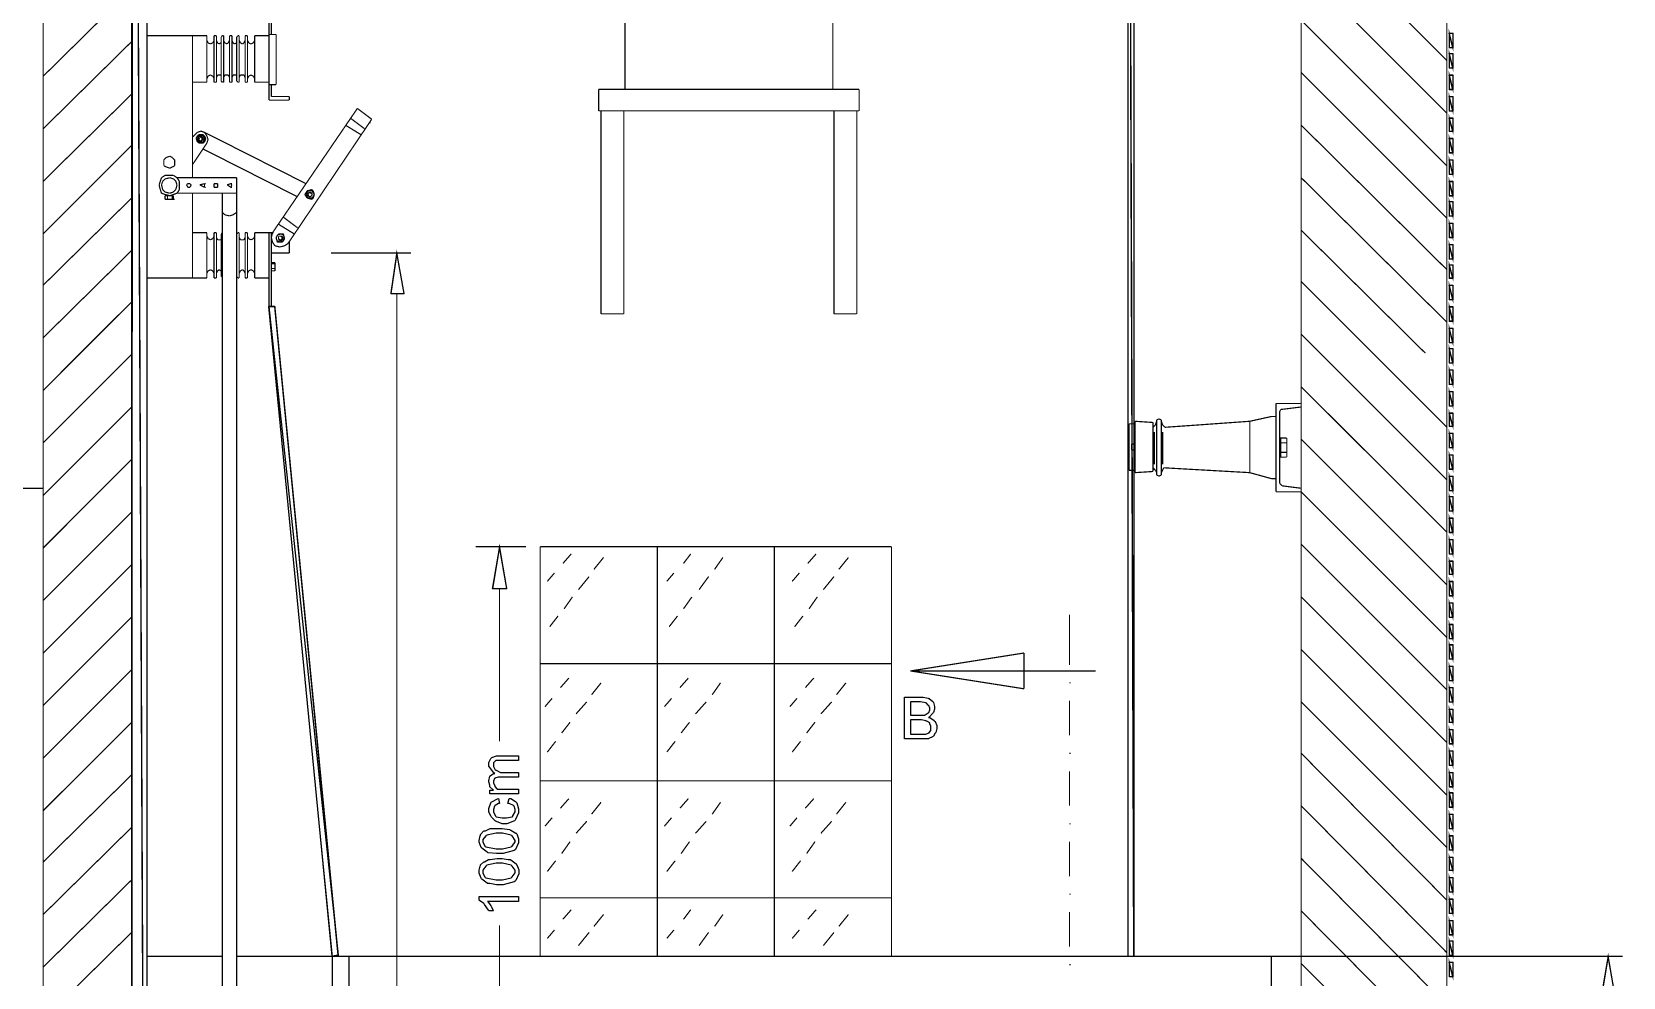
# Model space of a CAD drawing. Extents: x 0 to 210, y 0 to 297.
# Drawn here: x 104.3 to 160.8, y 197.2 to 230.8 of the extents above; entities that cross this region are included whole.
import ezdxf

# ---------------------------------------------------------------- set-up
doc = ezdxf.new("R2010")
doc.units = 0
doc.header["$MEASUREMENT"] = 0
for name, color, linetype in [('C00-00-00-BLACK', 7, 'Continuous'), ('C00-00-FF', 5, 'Continuous'), ('C00-7E-FF', 150, 'Continuous'), ('C00-FF-00', 3, 'Continuous'), ('CC6-C8-CA', 254, 'Continuous'), ('CFF-00-00', 1, 'Continuous'), ('CFF-7E-00', 30, 'Continuous')]:
    doc.layers.add(name, color=color, linetype=linetype)

msp = doc.modelspace()

# ---------------------------------------------------------------- linework, layer by layer
at = {"layer": 'C00-00-00-BLACK', "const_width": 0.0423}
for points in [[(104.672, 273.611), (104.672, 160.605)], [(107.81, 273.611), (107.81, 160.605)], [(107.81, 161.198), (107.852, 273.018)], [(108.361, 273.018), (108.361, 161.367)], [(149.331, 262.549), (149.331, 160.605)], [(154.503, 262.295), (154.503, 159.586)], [(107.81, 242.71), (107.81, 160.605)], [(154.503, 229.741), (149.331, 234.91)], [(154.503, 227.875), (149.331, 233.046)], [(104.672, 229.19), (107.81, 232.283)], [(125.326, 232.58), (125.326, 230.248)], [(132.705, 232.58), (132.705, 228.721)], [(112.686, 231.648), (112.686, 228.341)], [(112.77, 231.648), (112.77, 230.671)], [(154.503, 226.009), (149.331, 231.182)], [(108.361, 230.63), (109.971, 230.63)], [(109.971, 230.63), (110.482, 230.63)], [(109.971, 230.63), (109.971, 225.586)], [(110.482, 230.63), (110.482, 228.976)], [(110.821, 230.63), (110.736, 230.63)], [(110.736, 230.63), (110.736, 230.587)], [(110.736, 230.587), (110.736, 229.018)], [(110.821, 230.587), (110.821, 230.63)], [(110.821, 230.587), (110.821, 229.018)], [(111.033, 230.63), (110.99, 230.587)], [(110.99, 230.587), (110.99, 229.018)], [(111.075, 230.63), (111.033, 230.63)], [(111.075, 230.587), (111.075, 230.63)], [(111.075, 230.587), (111.075, 229.018)], [(111.372, 230.63), (111.286, 230.63)], [(111.286, 230.63), (111.286, 230.587)], [(111.286, 230.587), (111.286, 229.018)], [(111.372, 230.587), (111.372, 230.63)], [(111.372, 230.587), (111.372, 229.018)], [(111.585, 230.63), (111.54, 230.587)], [(111.54, 230.587), (111.54, 229.018)], [(111.628, 230.63), (111.585, 230.63)], [(111.628, 230.587), (111.628, 230.63)], [(111.628, 230.587), (111.628, 229.018)], [(111.924, 230.63), (111.839, 230.63)], [(111.839, 230.63), (111.839, 230.587)], [(111.839, 230.587), (111.839, 229.018)], [(111.924, 230.587), (111.924, 230.63)], [(111.924, 230.587), (111.924, 229.018)], [(112.178, 230.63), (112.686, 230.63)], [(112.178, 230.63), (112.178, 228.976)], [(112.686, 230.671), (112.94, 230.671)], [(112.94, 230.671), (112.94, 228.891)], [(104.672, 227.325), (107.81, 230.418)], [(110.482, 230.46), (110.524, 230.375)], [(110.524, 230.375), (110.61, 230.334)], [(110.61, 230.334), (110.694, 230.375)], [(110.694, 230.375), (110.736, 230.46)], [(110.821, 230.46), (110.863, 230.375)], [(110.863, 230.375), (110.906, 230.334)], [(110.906, 230.334), (110.99, 230.375)], [(110.99, 230.375), (110.99, 230.46)], [(111.075, 230.46), (111.117, 230.375)], [(111.117, 230.375), (111.202, 230.334)], [(111.202, 230.334), (111.244, 230.375)], [(111.244, 230.375), (111.286, 230.46)], [(111.372, 230.46), (111.413, 230.375)], [(111.413, 230.375), (111.456, 230.334)], [(111.456, 230.334), (111.54, 230.375)], [(111.54, 230.375), (111.54, 230.46)], [(111.628, 230.46), (111.671, 230.375)], [(111.671, 230.375), (111.755, 230.334)], [(111.755, 230.334), (111.797, 230.375)], [(111.797, 230.375), (111.839, 230.46)], [(111.924, 230.46), (111.967, 230.375)], [(111.967, 230.375), (112.051, 230.334)], [(112.051, 230.334), (112.135, 230.375)], [(112.135, 230.375), (112.178, 230.46)], [(125.326, 230.248), (125.326, 228.721)], [(109.971, 228.976), (110.482, 228.976)], [(110.524, 229.19), (110.482, 229.106)], [(110.61, 229.233), (110.524, 229.19)], [(110.694, 229.19), (110.61, 229.233)], [(110.736, 229.106), (110.694, 229.19)], [(110.736, 229.018), (110.736, 228.976)], [(110.736, 228.976), (110.821, 228.976)], [(110.863, 229.233), (110.821, 229.147)], [(110.821, 228.976), (110.821, 229.018)], [(110.906, 229.233), (110.863, 229.233)], [(110.99, 229.233), (110.906, 229.233)], [(110.99, 229.147), (110.99, 229.233)], [(110.99, 229.018), (111.033, 228.976)], [(111.033, 228.976), (111.075, 228.976)], [(111.117, 229.233), (111.075, 229.147)], [(111.075, 228.976), (111.075, 229.018)], [(111.202, 229.233), (111.117, 229.233)], [(111.244, 229.233), (111.202, 229.233)], [(111.286, 229.147), (111.244, 229.233)], [(111.286, 229.018), (111.286, 228.976)], [(111.286, 228.976), (111.372, 228.976)], [(111.413, 229.233), (111.372, 229.147)], [(111.372, 228.976), (111.372, 229.018)], [(111.456, 229.233), (111.413, 229.233)], [(111.54, 229.233), (111.456, 229.233)], [(111.54, 229.147), (111.54, 229.233)], [(111.54, 229.018), (111.585, 228.976)], [(111.585, 228.976), (111.628, 228.976)], [(111.671, 229.233), (111.628, 229.147)], [(111.628, 228.976), (111.628, 229.018)], [(111.755, 229.233), (111.671, 229.233)], [(111.797, 229.233), (111.755, 229.233)], [(111.839, 229.147), (111.797, 229.233)], [(111.839, 229.018), (111.839, 228.976)], [(111.839, 228.976), (111.924, 228.976)], [(111.967, 229.19), (111.924, 229.106)], [(111.924, 228.976), (111.924, 229.018)], [(112.051, 229.233), (111.967, 229.19)], [(112.135, 229.19), (112.051, 229.233)], [(112.178, 229.106), (112.135, 229.19)], [(112.178, 228.976), (112.686, 228.976)], [(112.94, 228.891), (112.686, 228.891)], [(112.77, 228.891), (112.77, 228.468)], [(154.503, 224.145), (149.331, 229.316)], [(104.672, 225.46), (107.81, 228.552)], [(113.409, 228.341), (112.686, 228.341)], [(112.77, 228.468), (113.409, 228.468)], [(113.409, 228.468), (113.409, 228.341)], [(124.391, 228.721), (124.391, 227.959)], [(132.62, 228.721), (124.391, 228.721)], [(133.638, 228.721), (132.62, 228.721)], [(133.638, 228.721), (133.638, 227.959)], [(115.824, 228.045), (112.813, 223.636)], [(113.366, 223.256), (116.334, 227.663)], [(115.571, 227.706), (116.08, 227.325)], [(116.334, 227.663), (115.824, 228.045)], [(132.111, 227.959), (124.391, 227.959)], [(124.476, 227.959), (124.476, 220.752)], [(125.283, 227.959), (125.283, 227.07)], [(133.638, 227.959), (132.111, 227.959)], [(132.746, 227.959), (132.746, 220.752)], [(133.554, 227.959), (133.554, 220.752)], [(110.056, 227.113), (109.971, 227.026)], [(110.144, 227.197), (110.056, 227.113)], [(110.185, 227.113), (110.098, 226.984)], [(110.271, 227.24), (110.144, 227.197)], [(110.271, 227.113), (110.144, 227.07)], [(110.355, 227.113), (110.185, 227.113)], [(110.398, 227.197), (110.271, 227.24)], [(110.398, 227.07), (110.271, 227.113)], [(110.44, 226.941), (110.355, 227.113)], [(110.398, 227.197), (114.001, 225.375)], [(110.482, 227.07), (110.398, 227.197)], [(115.401, 227.452), (115.954, 227.113)], [(116.292, 227.536), (116.25, 227.536)], [(154.503, 222.322), (149.331, 227.452)], [(104.672, 223.594), (107.81, 226.73)], [(110.482, 226.814), (109.971, 226.052)], [(110.144, 227.07), (110.098, 226.984)], [(110.098, 226.984), (110.185, 226.814)], [(110.098, 226.984), (110.144, 226.857)], [(110.185, 227.07), (110.144, 226.941)], [(110.144, 226.941), (110.185, 226.857)], [(110.144, 226.857), (110.271, 226.814)], [(110.313, 227.07), (110.185, 227.07)], [(110.271, 227.026), (110.185, 227.026)], [(110.185, 227.026), (110.185, 226.984)], [(110.228, 226.984), (110.185, 226.941)], [(110.185, 226.984), (110.185, 226.898)], [(110.185, 226.941), (110.228, 226.898)], [(110.185, 226.898), (110.271, 226.898)], [(110.185, 226.857), (110.313, 226.857)], [(110.185, 226.814), (110.355, 226.814)], [(110.228, 226.898), (110.271, 226.898)], [(110.313, 226.984), (110.271, 227.026)], [(110.313, 227.026), (110.271, 227.026)], [(110.271, 226.898), (110.313, 226.941)], [(110.271, 226.898), (110.313, 226.898)], [(110.271, 226.814), (110.398, 226.857)], [(110.355, 227.07), (110.313, 227.07)], [(110.355, 226.984), (110.313, 227.026)], [(110.313, 226.941), (110.313, 226.984)], [(110.313, 226.898), (110.355, 226.984)], [(110.313, 226.857), (110.355, 226.857)], [(110.398, 226.984), (110.355, 227.07)], [(110.355, 226.857), (110.398, 226.984)], [(110.355, 226.814), (110.44, 226.941)], [(110.355, 226.602), (113.705, 224.907)], [(110.44, 226.984), (110.398, 227.07)], [(110.398, 226.857), (110.44, 226.984)], [(110.524, 226.941), (110.482, 227.07)], [(110.482, 226.814), (110.524, 226.941)], [(125.283, 227.07), (125.283, 220.752)], [(109.04, 226.306), (108.956, 226.222)], [(108.956, 226.222), (108.956, 226.136)], [(108.956, 226.136), (108.956, 226.009)], [(108.956, 226.009), (109.04, 225.968)], [(109.167, 226.348), (109.04, 226.306)], [(109.04, 225.968), (109.167, 225.925)], [(109.252, 226.306), (109.167, 226.348)], [(109.167, 225.925), (109.252, 225.968)], [(109.336, 226.222), (109.252, 226.306)], [(109.252, 225.968), (109.336, 226.009)], [(109.336, 226.136), (109.336, 226.222)], [(109.336, 226.009), (109.336, 226.136)], [(108.828, 225.46), (108.786, 225.333)], [(108.87, 225.586), (108.828, 225.46)], [(108.997, 225.672), (108.87, 225.586)], [(108.913, 225.46), (108.87, 225.333)], [(108.997, 225.544), (108.913, 225.46)], [(109.167, 225.672), (108.997, 225.672)], [(109.167, 225.586), (108.997, 225.544)], [(109.294, 225.672), (109.167, 225.672)], [(109.294, 225.544), (109.167, 225.586)], [(109.422, 225.586), (109.294, 225.672)], [(109.379, 225.46), (109.294, 225.544)], [(109.422, 225.333), (109.379, 225.46)], [(109.506, 225.46), (109.422, 225.586)], [(109.422, 225.586), (111.54, 225.586)], [(109.506, 225.333), (109.506, 225.46)], [(111.54, 225.586), (111.54, 189.936)], [(154.503, 220.456), (149.331, 225.586)], [(104.672, 221.771), (107.81, 224.864)], [(108.786, 225.333), (108.828, 225.163)], [(108.828, 225.163), (108.87, 225.036)], [(108.87, 225.333), (108.913, 225.163)], [(108.87, 225.036), (108.997, 224.991)], [(108.913, 225.163), (108.997, 225.078)], [(108.997, 225.078), (109.167, 225.036)], [(108.997, 224.991), (109.167, 224.948)], [(108.997, 224.948), (108.997, 224.821)], [(109.294, 224.948), (108.997, 224.948)], [(109.083, 224.948), (109.083, 224.821)], [(109.167, 225.036), (109.294, 225.078)], [(109.167, 224.948), (109.294, 224.991)], [(109.252, 224.948), (109.252, 224.821)], [(109.294, 225.078), (109.379, 225.163)], [(109.294, 224.991), (109.422, 225.036)], [(109.294, 224.948), (109.294, 224.821)], [(109.379, 225.163), (109.422, 225.333)], [(109.422, 225.036), (109.506, 225.163)], [(109.422, 225.036), (111.54, 225.036)], [(109.506, 225.163), (109.506, 225.333)], [(109.802, 225.375), (109.759, 225.333)], [(109.759, 225.333), (109.802, 225.247)], [(109.845, 225.375), (109.802, 225.375)], [(109.802, 225.247), (109.845, 225.247)], [(109.886, 225.375), (109.845, 225.375)], [(109.845, 225.247), (109.886, 225.247)], [(109.929, 225.333), (109.886, 225.375)], [(109.886, 225.247), (109.929, 225.333)], [(109.971, 225.036), (109.971, 222.025)], [(110.398, 225.375), (110.228, 225.333)], [(110.228, 225.333), (110.398, 225.247)], [(110.398, 225.333), (110.398, 225.375)], [(110.398, 225.375), (110.44, 225.375)], [(110.398, 225.247), (110.398, 225.333)], [(110.398, 225.247), (110.44, 225.247)], [(110.821, 225.375), (110.736, 225.375)], [(110.736, 225.375), (110.736, 225.333)], [(110.736, 225.333), (110.736, 225.247)], [(110.736, 225.247), (110.821, 225.247)], [(110.863, 225.375), (110.821, 225.375)], [(110.821, 225.247), (110.863, 225.247)], [(110.863, 225.333), (110.863, 225.375)], [(110.863, 225.247), (110.863, 225.333)], [(111.033, 225.036), (111.033, 189.936)], [(111.329, 225.375), (111.202, 225.333)], [(111.202, 225.333), (111.329, 225.247)], [(111.372, 225.333), (111.329, 225.375)], [(111.329, 225.375), (111.372, 225.375)], [(111.329, 225.247), (111.372, 225.333)], [(111.329, 225.247), (111.372, 225.247)], [(114.044, 225.121), (113.958, 224.991)], [(113.958, 224.991), (114.044, 224.864)], [(114.085, 225.121), (114.001, 224.991)], [(114.044, 225.121), (114.001, 224.991)], [(114.001, 224.991), (114.085, 224.864)], [(114.001, 224.991), (114.044, 224.864)], [(114.213, 225.163), (114.044, 225.121)], [(114.213, 225.121), (114.044, 225.121)], [(114.085, 225.036), (114.044, 224.991)], [(114.044, 224.991), (114.085, 224.948)], [(114.044, 224.864), (114.213, 224.821)], [(114.044, 224.864), (114.213, 224.821)], [(114.213, 225.121), (114.085, 225.121)], [(114.128, 225.078), (114.085, 225.036)], [(114.085, 224.991), (114.085, 224.948)], [(114.085, 224.948), (114.128, 224.907)], [(114.085, 224.948), (114.128, 224.907)], [(114.085, 224.864), (114.213, 224.864)], [(114.213, 225.036), (114.128, 225.078)], [(114.171, 225.036), (114.128, 225.036)], [(114.128, 224.907), (114.213, 224.948)], [(114.128, 224.907), (114.213, 224.948)], [(114.213, 225.036), (114.171, 225.036)], [(114.254, 225.121), (114.213, 225.163)], [(114.254, 225.078), (114.213, 225.121)], [(114.297, 224.991), (114.213, 225.121)], [(114.213, 224.948), (114.213, 225.036)], [(114.213, 224.991), (114.213, 225.036)], [(114.213, 224.948), (114.213, 224.991)], [(114.213, 224.821), (114.297, 224.991)], [(114.213, 224.864), (114.254, 224.907)], [(114.213, 224.821), (114.254, 224.864)], [(114.297, 224.991), (114.254, 225.121)], [(114.297, 224.991), (114.254, 225.078)], [(114.254, 224.907), (114.297, 224.991)], [(114.254, 224.864), (114.297, 224.991)], [(108.997, 224.821), (109.04, 224.821)], [(108.997, 224.821), (109.04, 224.821)], [(109.294, 224.821), (108.997, 224.821)], [(109.04, 224.821), (109.083, 224.821)], [(109.083, 224.821), (109.167, 224.821)], [(109.167, 224.821), (109.252, 224.821)], [(109.252, 224.821), (109.294, 224.821)], [(109.252, 224.821), (109.294, 224.821)], [(109.294, 224.821), (109.336, 224.821)], [(111.033, 224.356), (111.117, 224.271)], [(111.117, 224.271), (111.286, 224.229)], [(111.286, 224.229), (111.413, 224.271)], [(111.413, 224.271), (111.54, 224.356)], [(113.027, 223.933), (113.578, 223.594)], [(113.196, 224.186), (113.705, 223.806)], [(153.741, 219.356), (149.331, 223.722)], [(109.971, 223.636), (110.482, 223.636)], [(110.482, 223.636), (110.482, 222.025)], [(110.482, 223.509), (110.524, 223.424)], [(110.524, 223.424), (110.61, 223.383)], [(110.61, 223.383), (110.694, 223.424)], [(110.694, 223.424), (110.736, 223.509)], [(110.821, 223.636), (110.736, 223.636)], [(110.736, 223.636), (110.736, 223.594)], [(110.736, 223.594), (110.736, 222.068)], [(110.821, 223.594), (110.821, 223.636)], [(110.821, 223.594), (110.821, 222.068)], [(110.821, 223.467), (110.863, 223.383)], [(110.863, 223.383), (110.906, 223.383)], [(110.906, 223.383), (110.99, 223.383)], [(111.033, 223.636), (110.99, 223.594)], [(110.99, 223.594), (110.99, 222.068)], [(110.99, 223.383), (110.99, 223.467)], [(111.585, 223.636), (111.54, 223.594)], [(111.54, 223.594), (111.54, 222.068)], [(111.54, 223.424), (111.54, 223.467)], [(111.628, 223.636), (111.585, 223.636)], [(111.628, 223.594), (111.628, 223.636)], [(111.628, 223.594), (111.628, 222.068)], [(111.628, 223.467), (111.671, 223.383)], [(111.671, 223.383), (111.755, 223.383)], [(111.755, 223.383), (111.797, 223.383)], [(111.797, 223.383), (111.839, 223.467)], [(111.924, 223.636), (111.839, 223.636)], [(111.839, 223.636), (111.839, 223.594)], [(111.839, 223.594), (111.839, 222.068)], [(111.924, 223.594), (111.924, 223.636)], [(111.924, 223.594), (111.924, 222.068)], [(111.924, 223.509), (111.967, 223.424)], [(111.967, 223.424), (112.051, 223.383)], [(112.051, 223.383), (112.135, 223.424)], [(112.135, 223.424), (112.178, 223.509)], [(112.178, 223.636), (112.178, 222.025)], [(112.178, 223.636), (112.856, 223.636)], [(112.686, 223.636), (112.686, 221.01)], [(112.77, 223.636), (112.77, 221.01)], [(112.813, 223.636), (112.77, 223.467)], [(112.77, 223.467), (112.813, 223.297)], [(112.813, 223.297), (112.897, 223.17)], [(112.897, 223.17), (113.07, 223.128)], [(113.027, 223.594), (112.94, 223.467)], [(112.983, 223.552), (112.94, 223.424)], [(112.983, 223.552), (112.94, 223.424)], [(112.94, 223.467), (112.983, 223.297)], [(112.94, 223.424), (112.983, 223.34)], [(112.94, 223.424), (112.983, 223.34)], [(113.112, 223.594), (112.983, 223.552)], [(113.112, 223.594), (112.983, 223.552)], [(112.983, 223.34), (113.112, 223.297)], [(112.983, 223.34), (113.112, 223.297)], [(112.983, 223.297), (113.155, 223.297)], [(113.196, 223.594), (113.027, 223.594)], [(113.112, 223.509), (113.027, 223.509)], [(113.027, 223.509), (113.027, 223.424)], [(113.027, 223.424), (113.07, 223.383)], [(113.027, 223.424), (113.027, 223.383)], [(113.027, 223.383), (113.112, 223.34)], [(113.07, 223.383), (113.112, 223.383)], [(113.07, 223.128), (113.239, 223.17)], [(113.196, 223.552), (113.112, 223.594)], [(113.196, 223.552), (113.112, 223.594)], [(113.155, 223.467), (113.112, 223.509)], [(113.155, 223.509), (113.112, 223.509)], [(113.112, 223.383), (113.155, 223.424)], [(113.112, 223.34), (113.196, 223.424)], [(113.112, 223.297), (113.196, 223.34)], [(113.112, 223.297), (113.196, 223.34)], [(113.196, 223.424), (113.155, 223.509)], [(113.155, 223.424), (113.155, 223.467)], [(113.155, 223.297), (113.239, 223.424)], [(113.239, 223.424), (113.196, 223.594)], [(113.239, 223.424), (113.196, 223.552)], [(113.239, 223.424), (113.196, 223.552)], [(113.196, 223.34), (113.239, 223.424)], [(113.196, 223.34), (113.239, 223.424)], [(113.239, 223.17), (113.366, 223.256)], [(113.409, 222.914), (113.409, 223.34)], [(104.672, 219.906), (107.81, 223.001)], [(112.77, 222.914), (113.409, 222.914)], [(112.77, 222.575), (112.897, 222.575)], [(112.897, 222.575), (112.897, 222.322)], [(112.897, 222.533), (112.897, 222.575)], [(108.361, 222.025), (110.482, 222.025)], [(110.524, 222.279), (110.482, 222.195)], [(110.61, 222.322), (110.524, 222.279)], [(110.694, 222.279), (110.61, 222.322)], [(110.736, 222.195), (110.694, 222.279)], [(110.736, 222.068), (110.736, 222.025)], [(110.736, 222.025), (110.821, 222.025)], [(110.863, 222.279), (110.821, 222.195)], [(110.821, 222.025), (110.821, 222.068)], [(110.906, 222.322), (110.863, 222.279)], [(110.99, 222.279), (110.906, 222.322)], [(110.99, 222.195), (110.99, 222.279)], [(110.99, 222.068), (111.033, 222.068)], [(111.54, 222.195), (111.54, 222.279)], [(111.54, 222.068), (111.585, 222.025)], [(111.585, 222.025), (111.628, 222.025)], [(111.671, 222.279), (111.628, 222.195)], [(111.628, 222.025), (111.628, 222.068)], [(111.755, 222.322), (111.671, 222.279)], [(111.797, 222.279), (111.755, 222.322)], [(111.839, 222.195), (111.797, 222.279)], [(111.839, 222.068), (111.839, 222.025)], [(111.839, 222.025), (111.924, 222.025)], [(111.967, 222.279), (111.924, 222.195)], [(111.924, 222.025), (111.924, 222.068)], [(112.051, 222.322), (111.967, 222.279)], [(112.135, 222.279), (112.051, 222.322)], [(112.178, 222.195), (112.135, 222.279)], [(112.178, 222.025), (112.686, 222.025)], [(112.77, 222.533), (112.897, 222.533)], [(112.77, 222.364), (112.897, 222.364)], [(112.77, 222.279), (112.897, 222.279)], [(112.897, 222.364), (112.897, 222.533)], [(112.897, 222.322), (112.897, 222.364)], [(112.897, 222.279), (112.897, 222.322)], [(112.897, 222.279), (112.897, 222.322)], [(151.874, 219.356), (149.331, 221.899)], [(106.114, 219.483), (107.81, 221.178)], [(112.686, 221.01), (112.77, 221.01)], [(125.24, 220.752), (124.476, 220.752)], [(125.283, 220.752), (125.24, 220.752)], [(132.746, 220.752), (133.554, 220.752)], [(150.008, 219.356), (149.331, 220.033)], [(104.672, 218.04), (106.114, 219.483)], [(104.672, 216.176), (107.81, 219.313)], [(154.503, 214.862), (150.008, 219.356)], [(154.503, 216.726), (151.874, 219.356)], [(154.503, 212.998), (149.331, 218.167)], [(148.439, 217.574), (148.439, 214.437)], [(149.331, 217.574), (148.439, 217.574)], [(148.439, 217.574), (148.524, 217.574)], [(104.672, 214.31), (107.81, 217.448)], [(143.436, 216.94), (143.436, 215.117)], [(143.436, 216.94), (144.071, 216.898)], [(144.198, 216.94), (144.155, 216.809)], [(144.282, 217.025), (144.198, 216.982)], [(144.198, 216.982), (144.198, 216.94)], [(144.198, 216.94), (144.198, 215.117)], [(144.367, 216.982), (144.282, 217.025)], [(144.367, 216.94), (144.367, 216.982)], [(144.367, 216.94), (144.41, 216.809)], [(144.367, 216.94), (144.367, 215.117)], [(147.505, 216.94), (144.494, 216.726)], [(147.505, 216.94), (148.27, 217.109)], [(147.505, 216.94), (147.505, 215.117)], [(148.439, 217.109), (148.27, 217.109)], [(148.609, 217.363), (148.566, 217.278)], [(148.566, 217.278), (148.566, 214.733)], [(148.65, 217.363), (148.609, 217.363)], [(149.331, 217.448), (148.65, 217.363)], [(143.436, 216.852), (143.222, 216.852)], [(143.222, 216.852), (143.222, 215.202)], [(143.393, 216.852), (143.393, 215.202)], [(144.071, 216.898), (144.071, 215.158)], [(144.155, 216.809), (144.071, 216.726)], [(144.114, 216.556), (144.114, 215.414)], [(144.41, 216.809), (144.452, 216.768)], [(144.41, 216.556), (144.41, 215.414)], [(144.452, 216.768), (144.494, 216.726)], [(143.393, 216.133), (143.309, 216.133)], [(143.309, 216.133), (143.309, 216.09)], [(143.309, 216.133), (143.309, 215.921)], [(143.309, 215.921), (143.309, 216.09)], [(143.309, 216.09), (143.309, 215.921)], [(143.393, 215.921), (143.309, 215.921)], [(148.82, 216.345), (148.566, 216.345)], [(148.609, 216.345), (148.609, 215.667)], [(148.82, 216.176), (148.609, 216.176)], [(148.82, 215.837), (148.609, 215.837)], [(148.82, 216.345), (148.82, 215.667)], [(154.503, 211.132), (149.331, 216.303)], [(104.672, 212.444), (107.81, 215.583)], [(144.155, 215.202), (144.071, 215.287)], [(144.41, 215.202), (144.452, 215.287)], [(144.452, 215.287), (144.494, 215.287)], [(144.494, 215.287), (147.505, 215.117)], [(148.82, 215.667), (148.566, 215.667)], [(143.436, 215.202), (143.222, 215.202)], [(143.436, 215.117), (144.071, 215.158)], [(144.198, 215.117), (144.155, 215.202)], [(144.198, 215.117), (144.198, 215.032)], [(144.198, 215.032), (144.282, 214.991)], [(144.282, 214.991), (144.367, 215.032)], [(144.367, 215.117), (144.41, 215.202)], [(144.367, 215.032), (144.367, 215.117)], [(147.505, 215.117), (148.27, 214.905)], [(148.439, 214.905), (148.27, 214.905)], [(148.566, 214.733), (148.609, 214.691)], [(148.609, 214.691), (148.65, 214.649)], [(104.672, 214.563), (69.3843, 214.563)], [(149.331, 214.437), (148.439, 214.437)], [(148.439, 214.437), (148.524, 214.437)], [(149.331, 214.563), (148.65, 214.649)], [(154.503, 209.267), (149.331, 214.437)], [(104.672, 210.579), (107.81, 213.717)], [(122.315, 212.487), (122.315, 197.948)], [(122.315, 212.487), (134.784, 212.487)], [(126.471, 212.487), (126.471, 197.948)], [(130.627, 212.487), (130.627, 197.948)], [(134.784, 212.487), (134.784, 197.948)], [(154.503, 207.402), (149.331, 212.572)], [(104.672, 208.714), (107.81, 211.851)], [(123.121, 211.894), (123.417, 212.233)], [(124.222, 211.683), (124.564, 212.106)], [(127.403, 211.894), (127.659, 212.233)], [(128.505, 211.683), (128.802, 212.106)], [(131.815, 211.894), (132.111, 212.233)], [(132.916, 211.683), (133.258, 212.106)], [(122.568, 211.259), (122.822, 211.555)], [(123.672, 210.963), (124.053, 211.428)], [(126.81, 211.259), (127.063, 211.555)], [(127.955, 210.963), (128.294, 211.428)], [(131.262, 211.259), (131.516, 211.555)], [(132.366, 210.963), (132.746, 211.428)], [(123.164, 210.283), (123.46, 210.706)], [(127.403, 210.283), (127.701, 210.706)], [(131.858, 210.283), (132.154, 210.706)], [(154.503, 205.536), (149.331, 210.706)], [(104.672, 206.852), (107.81, 209.987)], [(122.652, 209.648), (122.949, 210.029)], [(126.894, 209.648), (127.19, 210.029)], [(131.348, 209.648), (131.644, 210.029)], [(141.103, 208.291), (141.103, 210.071)], [(135.461, 208.078), (139.49, 208.714)], [(139.49, 208.714), (135.461, 208.078)], [(139.49, 208.078), (139.49, 208.714)], [(139.49, 207.444), (139.49, 208.714)], [(154.503, 203.671), (149.331, 208.843)], [(104.672, 204.986), (107.81, 208.121)], [(122.315, 208.333), (134.784, 208.333)], [(137.964, 208.078), (135.461, 208.078)], [(135.461, 208.078), (139.49, 207.444)], [(135.461, 208.078), (139.49, 208.078)], [(135.461, 208.078), (139.49, 208.078)], [(139.49, 207.444), (135.461, 208.078)], [(138.684, 208.078), (138.726, 208.078)], [(139.49, 208.078), (139.49, 207.444)], [(139.49, 208.078), (142.036, 208.078)], [(123.034, 207.486), (123.333, 207.825)], [(124.138, 207.232), (124.476, 207.655)], [(127.276, 207.486), (127.575, 207.825)], [(128.421, 207.232), (128.717, 207.655)], [(131.728, 207.486), (132.027, 207.825)], [(132.832, 207.232), (133.169, 207.655)], [(141.103, 207.655), (141.144, 207.655)], [(122.484, 206.809), (122.738, 207.105)], [(123.587, 206.553), (123.968, 206.979)], [(126.724, 206.809), (126.979, 207.105)], [(127.828, 206.553), (128.209, 206.979)], [(131.178, 206.809), (131.432, 207.105)], [(132.281, 206.553), (132.662, 206.979)], [(141.103, 205.791), (141.103, 207.02)], [(154.503, 201.805), (149.331, 206.979)], [(104.672, 203.12), (107.81, 206.256)], [(123.077, 205.875), (123.376, 206.256)], [(127.317, 205.875), (127.616, 206.256)], [(131.773, 205.875), (132.07, 206.256)], [(122.568, 205.198), (122.864, 205.578)], [(126.81, 205.198), (127.106, 205.578)], [(131.262, 205.198), (131.559, 205.578)], [(141.103, 205.155), (141.144, 205.155)], [(154.503, 199.941), (149.331, 205.155)], [(141.103, 203.29), (141.103, 204.517)], [(104.672, 201.298), (107.81, 204.391)], [(122.315, 204.178), (134.784, 204.178)], [(123.034, 203.206), (123.333, 203.545)], [(124.138, 202.993), (124.476, 203.416)], [(127.276, 203.206), (127.575, 203.545)], [(128.421, 202.993), (128.717, 203.416)], [(131.728, 203.206), (132.027, 203.545)], [(132.832, 202.993), (133.169, 203.416)], [(122.484, 202.567), (122.738, 202.867)], [(126.724, 202.567), (126.979, 202.867)], [(131.178, 202.567), (131.432, 202.867)], [(154.503, 198.075), (149.331, 203.29)], [(104.672, 199.432), (107.81, 202.525)], [(123.587, 202.314), (123.968, 202.74)], [(127.828, 202.314), (128.209, 202.74)], [(132.281, 202.314), (132.662, 202.74)], [(141.103, 202.653), (141.144, 202.653)], [(123.077, 201.595), (123.376, 202.017)], [(127.317, 201.595), (127.616, 202.017)], [(131.773, 201.595), (132.07, 202.017)], [(141.103, 200.79), (141.103, 202.017)], [(122.568, 200.959), (122.864, 201.34)], [(126.81, 200.959), (127.106, 201.34)], [(131.262, 200.959), (131.559, 201.34)], [(154.503, 196.209), (149.331, 201.425)], [(104.672, 197.566), (107.81, 200.66)], [(122.315, 200.025), (134.784, 200.025)], [(141.103, 200.152), (141.144, 200.152)], [(123.121, 199.263), (123.417, 199.602)], [(124.222, 199.009), (124.564, 199.432)], [(127.403, 199.263), (127.659, 199.602)], [(128.505, 199.009), (128.802, 199.432)], [(131.815, 199.263), (132.111, 199.602)], [(132.916, 199.009), (133.258, 199.432)], [(141.103, 198.287), (141.103, 199.517)], [(154.503, 194.345), (149.331, 199.559)], [(122.568, 198.584), (122.822, 198.883)], [(126.81, 198.584), (127.063, 198.883)], [(131.262, 198.584), (131.516, 198.883)], [(104.672, 195.702), (107.81, 198.797)], [(123.672, 198.328), (124.053, 198.797)], [(127.955, 198.328), (128.294, 198.797)], [(132.366, 198.328), (132.746, 198.797)], [(107.81, 197.948), (107.852, 197.948)], [(108.361, 197.948), (111.033, 197.948)], [(111.033, 197.948), (108.572, 197.948)], [(111.54, 197.948), (114.935, 197.948)], [(147.505, 197.948), (111.54, 197.948)], [(114.935, 197.948), (115.146, 197.991)], [(114.935, 161.198), (114.935, 197.948)], [(114.935, 197.948), (147.505, 197.948)], [(115.528, 162.682), (115.528, 197.948)], [(143.179, 197.948), (143.393, 197.948)], [(148.27, 197.948), (147.505, 197.948)], [(148.27, 162.682), (148.27, 197.948)], [(141.103, 197.652), (141.144, 197.652)], [(154.503, 192.479), (149.331, 197.693)]]:
    msp.add_lwpolyline(points, dxfattribs=at)
msp.add_lwpolyline([(112.897, 222.575), (112.897, 222.575)], close=True, dxfattribs=at)
msp.add_lwpolyline([(112.897, 222.575), (112.897, 222.575)], close=True, dxfattribs=at)
at = {"layer": 'C00-00-00-BLACK'}
for points in [[(135.25, 205.664), (135.25, 207.148), (135.843, 207.148), (135.906, 207.148), (136.088, 207.117), (136.099, 207.105), (136.12, 207.096), (136.258, 206.99), (136.269, 206.979), (136.278, 206.958), (136.31, 206.815), (136.31, 206.766), (136.31, 206.724), (136.278, 206.605), (136.269, 206.594), (136.258, 206.574), (136.12, 206.436), (136.099, 206.425), (136.151, 206.425), (136.299, 206.32), (136.31, 206.298), (136.331, 206.288), (136.396, 206.138), (136.396, 206.087), (136.396, 206.035), (136.362, 205.897), (136.353, 205.875), (136.342, 205.865), (136.278, 205.759), (136.269, 205.748), (136.247, 205.738), (136.109, 205.675), (136.099, 205.664), (136.034, 205.664), (135.89, 205.664), (135.843, 205.664), (135.25, 205.664)], [(135.461, 206.51), (135.8, 206.51), (135.842, 206.51), (135.937, 206.51), (135.97, 206.51), (135.979, 206.521), (136.088, 206.585), (136.099, 206.594), (136.109, 206.605), (136.142, 206.693), (136.142, 206.722), (136.142, 206.755), (136.109, 206.852), (136.099, 206.852), (136.088, 206.863), (136.03, 206.936), (136.012, 206.936), (136.001, 206.947), (135.818, 206.979), (135.757, 206.979), (135.461, 206.979), (135.461, 206.51)], [(135.461, 205.832), (135.843, 205.832), (135.874, 205.832), (135.945, 205.832), (135.97, 205.832), (136.001, 205.832), (136.088, 205.865), (136.099, 205.875), (136.12, 205.875), (136.172, 205.951), (136.183, 205.96), (136.183, 205.992), (136.183, 206.063), (136.183, 206.087), (136.183, 206.119), (136.151, 206.204), (136.142, 206.214), (136.142, 206.236), (136.044, 206.298), (136.012, 206.298), (136.001, 206.309), (135.85, 206.34), (135.8, 206.34), (135.461, 206.34), (135.461, 205.832)]]:
    msp.add_lwpolyline(points, close=True, dxfattribs=at)
at = {"layer": 'C00-00-FF', "const_width": 0.0423}
msp.add_lwpolyline([(121.679, 212.487), (120.023, 212.487)], dxfattribs=at)
at = {"layer": 'C00-7E-FF', "const_width": 0.0423}
for points in [[(114.893, 222.914), (117.734, 222.914)], [(117.224, 221.474), (117.224, 192.395)], [(121.806, 212.487), (120.365, 212.487)], [(120.872, 211.005), (120.872, 205.578)], [(120.872, 193.201), (120.872, 199.051)], [(148.016, 197.948), (160.74, 197.948)]]:
    msp.add_lwpolyline(points, dxfattribs=at)
for points in [[(117.012, 221.474), (117.481, 221.474), (117.224, 222.914), (117.012, 221.474)], [(120.618, 211.005), (121.127, 211.005), (120.872, 212.487), (120.618, 211.005)], [(159.975, 196.464), (160.484, 196.464), (160.228, 197.948), (159.975, 196.464)]]:
    msp.add_lwpolyline(points, close=True, dxfattribs=at)
at = {"layer": 'C00-7E-FF'}
for points in [[(117.012, 221.474), (117.481, 221.474), (117.224, 222.914), (117.012, 221.474)], [(120.618, 211.005), (121.127, 211.005), (120.872, 212.487), (120.618, 211.005)], [(159.975, 196.464), (160.484, 196.464), (160.228, 197.948), (159.975, 196.464)]]:
    msp.add_lwpolyline(points, close=True, dxfattribs=at)
at = {"layer": 'C00-FF-00', "const_width": 0.0423}
for points in [[(154.715, 230.206), (154.588, 230.714), (154.715, 230.714), (154.715, 230.206)], [(154.588, 230.206), (154.715, 230.206), (154.588, 230.714), (154.588, 230.206)], [(154.715, 229.486), (154.588, 229.995), (154.715, 229.995), (154.715, 229.486)], [(154.588, 229.486), (154.715, 229.486), (154.588, 229.995), (154.588, 229.486)], [(154.588, 228.721), (154.715, 228.721), (154.588, 229.23), (154.588, 228.721)], [(154.715, 228.721), (154.588, 229.23), (154.715, 229.23), (154.715, 228.721)], [(154.715, 227.959), (154.588, 228.468), (154.715, 228.468), (154.715, 227.959)], [(154.588, 227.959), (154.715, 227.959), (154.588, 228.468), (154.588, 227.959)], [(154.715, 227.24), (154.588, 227.706), (154.715, 227.706), (154.715, 227.24)], [(154.588, 227.24), (154.715, 227.24), (154.588, 227.706), (154.588, 227.24)], [(154.588, 226.475), (154.715, 226.475), (154.588, 226.984), (154.588, 226.475)], [(154.715, 226.475), (154.588, 226.984), (154.715, 226.984), (154.715, 226.475)], [(154.715, 225.713), (154.588, 226.222), (154.715, 226.222), (154.715, 225.713)], [(154.588, 225.713), (154.715, 225.713), (154.588, 226.222), (154.588, 225.713)], [(154.715, 224.948), (154.588, 225.457), (154.715, 225.457), (154.715, 224.948)], [(154.588, 224.948), (154.715, 224.948), (154.588, 225.457), (154.588, 224.948)], [(154.588, 224.229), (154.715, 224.229), (154.588, 224.737), (154.588, 224.229)], [(154.715, 224.229), (154.588, 224.737), (154.715, 224.737), (154.715, 224.229)], [(154.715, 223.467), (154.588, 223.975), (154.715, 223.975), (154.715, 223.467)], [(154.588, 223.467), (154.715, 223.467), (154.588, 223.975), (154.588, 223.467)], [(154.715, 222.702), (154.588, 223.211), (154.715, 223.211), (154.715, 222.702)], [(154.588, 222.702), (154.715, 222.702), (154.588, 223.211), (154.588, 222.702)], [(154.588, 222.025), (154.715, 222.025), (154.588, 222.491), (154.588, 222.025)], [(154.715, 222.025), (154.588, 222.491), (154.715, 222.491), (154.715, 222.025)], [(154.715, 221.263), (154.588, 221.771), (154.715, 221.771), (154.715, 221.263)], [(154.588, 221.263), (154.715, 221.263), (154.588, 221.771), (154.588, 221.263)], [(154.715, 220.498), (154.588, 221.007), (154.715, 221.007), (154.715, 220.498)], [(154.588, 220.498), (154.715, 220.498), (154.588, 221.007), (154.588, 220.498)], [(154.588, 219.736), (154.715, 219.736), (154.588, 220.245), (154.588, 219.736)], [(154.715, 219.736), (154.588, 220.245), (154.715, 220.245), (154.715, 219.736)], [(154.715, 219.017), (154.588, 219.524), (154.715, 219.524), (154.715, 219.017)], [(154.588, 219.017), (154.715, 219.017), (154.588, 219.524), (154.588, 219.017)], [(154.715, 218.252), (154.588, 218.761), (154.715, 218.761), (154.715, 218.252)], [(154.588, 218.252), (154.715, 218.252), (154.588, 218.761), (154.588, 218.252)], [(154.588, 217.49), (154.715, 217.49), (154.588, 217.999), (154.588, 217.49)], [(154.715, 217.49), (154.588, 217.999), (154.715, 217.999), (154.715, 217.49)], [(154.715, 216.768), (154.588, 217.234), (154.715, 217.234), (154.715, 216.768)], [(154.588, 216.768), (154.715, 216.768), (154.588, 217.234), (154.588, 216.768)], [(154.715, 216.006), (154.588, 216.513), (154.715, 216.513), (154.715, 216.006)], [(154.588, 216.006), (154.715, 216.006), (154.588, 216.513), (154.588, 216.006)], [(154.588, 215.244), (154.715, 215.244), (154.588, 215.751), (154.588, 215.244)], [(154.715, 215.244), (154.588, 215.751), (154.715, 215.751), (154.715, 215.244)], [(154.715, 214.479), (154.588, 214.988), (154.715, 214.988), (154.715, 214.479)], [(154.588, 214.479), (154.715, 214.479), (154.588, 214.988), (154.588, 214.479)], [(154.715, 213.76), (154.588, 214.267), (154.715, 214.267), (154.715, 213.76)], [(154.588, 213.76), (154.715, 213.76), (154.588, 214.267), (154.588, 213.76)], [(154.588, 212.998), (154.715, 212.998), (154.588, 213.505), (154.588, 212.998)], [(154.715, 212.998), (154.588, 213.505), (154.715, 213.505), (154.715, 212.998)], [(154.715, 212.233), (154.588, 212.742), (154.715, 212.742), (154.715, 212.233)], [(154.588, 212.233), (154.715, 212.233), (154.588, 212.742), (154.588, 212.233)], [(154.715, 211.514), (154.588, 211.98), (154.715, 211.98), (154.715, 211.514)], [(154.588, 211.514), (154.715, 211.514), (154.588, 211.98), (154.588, 211.514)], [(154.588, 210.749), (154.715, 210.749), (154.588, 211.256), (154.588, 210.749)], [(154.715, 210.749), (154.588, 211.256), (154.715, 211.256), (154.715, 210.749)], [(154.715, 209.987), (154.588, 210.494), (154.715, 210.494), (154.715, 209.987)], [(154.588, 209.987), (154.715, 209.987), (154.588, 210.494), (154.588, 209.987)], [(154.715, 209.225), (154.588, 209.732), (154.715, 209.732), (154.715, 209.225)], [(154.588, 209.225), (154.715, 209.225), (154.588, 209.732), (154.588, 209.225)], [(154.715, 208.503), (154.588, 209.01), (154.715, 209.01), (154.715, 208.503)], [(154.588, 208.503), (154.715, 208.503), (154.588, 209.01), (154.588, 208.503)], [(154.715, 207.741), (154.588, 208.248), (154.715, 208.248), (154.715, 207.741)], [(154.588, 207.741), (154.715, 207.741), (154.588, 208.248), (154.588, 207.741)], [(154.715, 206.979), (154.588, 207.486), (154.715, 207.486), (154.715, 206.979)], [(154.588, 206.979), (154.715, 206.979), (154.588, 207.486), (154.588, 206.979)], [(154.588, 206.256), (154.715, 206.256), (154.588, 206.722), (154.588, 206.256)], [(154.715, 206.256), (154.588, 206.722), (154.715, 206.722), (154.715, 206.256)], [(154.715, 205.494), (154.588, 206.001), (154.715, 206.001), (154.715, 205.494)], [(154.588, 205.494), (154.715, 205.494), (154.588, 206.001), (154.588, 205.494)], [(154.715, 204.732), (154.588, 205.239), (154.715, 205.239), (154.715, 204.732)], [(154.588, 204.732), (154.715, 204.732), (154.588, 205.239), (154.588, 204.732)], [(154.588, 203.968), (154.715, 203.968), (154.588, 204.475), (154.588, 203.968)], [(154.715, 203.968), (154.588, 204.475), (154.715, 204.475), (154.715, 203.968)], [(154.715, 203.248), (154.588, 203.755), (154.715, 203.755), (154.715, 203.248)], [(154.588, 203.248), (154.715, 203.248), (154.588, 203.755), (154.588, 203.248)], [(154.715, 202.484), (154.588, 202.99), (154.715, 202.99), (154.715, 202.484)], [(154.588, 202.484), (154.715, 202.484), (154.588, 202.99), (154.588, 202.484)], [(154.715, 201.722), (154.588, 202.228), (154.715, 202.228), (154.715, 201.722)], [(154.588, 201.722), (154.715, 201.722), (154.588, 202.228), (154.588, 201.722)], [(154.715, 201.001), (154.588, 201.466), (154.715, 201.466), (154.715, 201.001)], [(154.588, 201.001), (154.715, 201.001), (154.588, 201.466), (154.588, 201.001)], [(154.715, 200.237), (154.588, 200.744), (154.715, 200.744), (154.715, 200.237)], [(154.588, 200.237), (154.715, 200.237), (154.588, 200.744), (154.588, 200.237)], [(154.715, 199.475), (154.588, 199.982), (154.715, 199.982), (154.715, 199.475)], [(154.588, 199.475), (154.715, 199.475), (154.588, 199.982), (154.588, 199.475)], [(154.715, 198.713), (154.588, 199.22), (154.715, 199.22), (154.715, 198.713)], [(154.588, 198.713), (154.715, 198.713), (154.588, 199.22), (154.588, 198.713)], [(154.715, 197.991), (154.588, 198.498), (154.715, 198.498), (154.715, 197.991)], [(154.588, 197.991), (154.715, 197.991), (154.588, 198.498), (154.588, 197.991)], [(154.715, 197.229), (154.588, 197.736), (154.715, 197.736), (154.715, 197.229)], [(154.588, 197.229), (154.715, 197.229), (154.588, 197.736), (154.588, 197.229)]]:
    msp.add_lwpolyline(points, close=True, dxfattribs=at)
at = {"layer": 'C00-FF-00'}
for points in [[(154.588, 230.206), (154.715, 230.206), (154.588, 230.714), (154.588, 230.206)], [(154.715, 230.206), (154.588, 230.714), (154.715, 230.714), (154.715, 230.206)], [(154.588, 229.486), (154.715, 229.486), (154.588, 229.995), (154.588, 229.486)], [(154.715, 229.486), (154.588, 229.995), (154.715, 229.995), (154.715, 229.486)], [(154.588, 228.721), (154.715, 228.721), (154.588, 229.23), (154.588, 228.721)], [(154.715, 228.721), (154.588, 229.23), (154.715, 229.23), (154.715, 228.721)], [(154.588, 227.959), (154.715, 227.959), (154.588, 228.468), (154.588, 227.959)], [(154.715, 227.959), (154.588, 228.468), (154.715, 228.468), (154.715, 227.959)], [(154.588, 227.24), (154.715, 227.24), (154.588, 227.706), (154.588, 227.24)], [(154.715, 227.24), (154.588, 227.706), (154.715, 227.706), (154.715, 227.24)], [(154.588, 226.475), (154.715, 226.475), (154.588, 226.984), (154.588, 226.475)], [(154.715, 226.475), (154.588, 226.984), (154.715, 226.984), (154.715, 226.475)], [(154.588, 225.713), (154.715, 225.713), (154.588, 226.222), (154.588, 225.713)], [(154.715, 225.713), (154.588, 226.222), (154.715, 226.222), (154.715, 225.713)], [(154.588, 224.948), (154.715, 224.948), (154.588, 225.457), (154.588, 224.948)], [(154.715, 224.948), (154.588, 225.457), (154.715, 225.457), (154.715, 224.948)], [(154.588, 224.229), (154.715, 224.229), (154.588, 224.737), (154.588, 224.229)], [(154.715, 224.229), (154.588, 224.737), (154.715, 224.737), (154.715, 224.229)], [(154.588, 223.467), (154.715, 223.467), (154.588, 223.975), (154.588, 223.467)], [(154.715, 223.467), (154.588, 223.975), (154.715, 223.975), (154.715, 223.467)], [(154.588, 222.702), (154.715, 222.702), (154.588, 223.211), (154.588, 222.702)], [(154.715, 222.702), (154.588, 223.211), (154.715, 223.211), (154.715, 222.702)], [(154.588, 222.025), (154.715, 222.025), (154.588, 222.491), (154.588, 222.025)], [(154.715, 222.025), (154.588, 222.491), (154.715, 222.491), (154.715, 222.025)], [(154.588, 221.263), (154.715, 221.263), (154.588, 221.771), (154.588, 221.263)], [(154.715, 221.263), (154.588, 221.771), (154.715, 221.771), (154.715, 221.263)], [(154.588, 220.498), (154.715, 220.498), (154.588, 221.007), (154.588, 220.498)], [(154.715, 220.498), (154.588, 221.007), (154.715, 221.007), (154.715, 220.498)], [(154.588, 219.736), (154.715, 219.736), (154.588, 220.245), (154.588, 219.736)], [(154.715, 219.736), (154.588, 220.245), (154.715, 220.245), (154.715, 219.736)], [(154.588, 219.017), (154.715, 219.017), (154.588, 219.524), (154.588, 219.017)], [(154.715, 219.017), (154.588, 219.524), (154.715, 219.524), (154.715, 219.017)], [(154.588, 218.252), (154.715, 218.252), (154.588, 218.761), (154.588, 218.252)], [(154.715, 218.252), (154.588, 218.761), (154.715, 218.761), (154.715, 218.252)], [(154.588, 217.49), (154.715, 217.49), (154.588, 217.999), (154.588, 217.49)], [(154.715, 217.49), (154.588, 217.999), (154.715, 217.999), (154.715, 217.49)], [(154.588, 216.768), (154.715, 216.768), (154.588, 217.234), (154.588, 216.768)], [(154.715, 216.768), (154.588, 217.234), (154.715, 217.234), (154.715, 216.768)], [(154.588, 216.006), (154.715, 216.006), (154.588, 216.513), (154.588, 216.006)], [(154.715, 216.006), (154.588, 216.513), (154.715, 216.513), (154.715, 216.006)], [(154.588, 215.244), (154.715, 215.244), (154.588, 215.751), (154.588, 215.244)], [(154.715, 215.244), (154.588, 215.751), (154.715, 215.751), (154.715, 215.244)], [(154.588, 214.479), (154.715, 214.479), (154.588, 214.988), (154.588, 214.479)], [(154.715, 214.479), (154.588, 214.988), (154.715, 214.988), (154.715, 214.479)], [(154.588, 213.76), (154.715, 213.76), (154.588, 214.267), (154.588, 213.76)], [(154.715, 213.76), (154.588, 214.267), (154.715, 214.267), (154.715, 213.76)], [(154.588, 212.998), (154.715, 212.998), (154.588, 213.505), (154.588, 212.998)], [(154.715, 212.998), (154.588, 213.505), (154.715, 213.505), (154.715, 212.998)], [(154.588, 212.233), (154.715, 212.233), (154.588, 212.742), (154.588, 212.233)], [(154.715, 212.233), (154.588, 212.742), (154.715, 212.742), (154.715, 212.233)], [(154.588, 211.514), (154.715, 211.514), (154.588, 211.98), (154.588, 211.514)], [(154.715, 211.514), (154.588, 211.98), (154.715, 211.98), (154.715, 211.514)], [(154.588, 210.749), (154.715, 210.749), (154.588, 211.256), (154.588, 210.749)], [(154.715, 210.749), (154.588, 211.256), (154.715, 211.256), (154.715, 210.749)], [(154.588, 209.987), (154.715, 209.987), (154.588, 210.494), (154.588, 209.987)], [(154.715, 209.987), (154.588, 210.494), (154.715, 210.494), (154.715, 209.987)], [(154.588, 209.225), (154.715, 209.225), (154.588, 209.732), (154.588, 209.225)], [(154.715, 209.225), (154.588, 209.732), (154.715, 209.732), (154.715, 209.225)], [(154.588, 208.503), (154.715, 208.503), (154.588, 209.01), (154.588, 208.503)], [(154.715, 208.503), (154.588, 209.01), (154.715, 209.01), (154.715, 208.503)], [(154.588, 207.741), (154.715, 207.741), (154.588, 208.248), (154.588, 207.741)], [(154.715, 207.741), (154.588, 208.248), (154.715, 208.248), (154.715, 207.741)], [(154.588, 206.979), (154.715, 206.979), (154.588, 207.486), (154.588, 206.979)], [(154.715, 206.979), (154.588, 207.486), (154.715, 207.486), (154.715, 206.979)], [(154.588, 206.256), (154.715, 206.256), (154.588, 206.722), (154.588, 206.256)], [(154.715, 206.256), (154.588, 206.722), (154.715, 206.722), (154.715, 206.256)], [(154.588, 205.494), (154.715, 205.494), (154.588, 206.001), (154.588, 205.494)], [(154.715, 205.494), (154.588, 206.001), (154.715, 206.001), (154.715, 205.494)], [(154.588, 204.732), (154.715, 204.732), (154.588, 205.239), (154.588, 204.732)], [(154.715, 204.732), (154.588, 205.239), (154.715, 205.239), (154.715, 204.732)], [(154.588, 203.968), (154.715, 203.968), (154.588, 204.475), (154.588, 203.968)], [(154.715, 203.968), (154.588, 204.475), (154.715, 204.475), (154.715, 203.968)], [(154.588, 203.248), (154.715, 203.248), (154.588, 203.755), (154.588, 203.248)], [(154.715, 203.248), (154.588, 203.755), (154.715, 203.755), (154.715, 203.248)], [(154.588, 202.484), (154.715, 202.484), (154.588, 202.99), (154.588, 202.484)], [(154.715, 202.484), (154.588, 202.99), (154.715, 202.99), (154.715, 202.484)], [(154.588, 201.722), (154.715, 201.722), (154.588, 202.228), (154.588, 201.722)], [(154.715, 201.722), (154.588, 202.228), (154.715, 202.228), (154.715, 201.722)], [(154.588, 201.001), (154.715, 201.001), (154.588, 201.466), (154.588, 201.001)], [(154.715, 201.001), (154.588, 201.466), (154.715, 201.466), (154.715, 201.001)], [(154.588, 200.237), (154.715, 200.237), (154.588, 200.744), (154.588, 200.237)], [(154.715, 200.237), (154.588, 200.744), (154.715, 200.744), (154.715, 200.237)], [(154.588, 199.475), (154.715, 199.475), (154.588, 199.982), (154.588, 199.475)], [(154.715, 199.475), (154.588, 199.982), (154.715, 199.982), (154.715, 199.475)], [(154.588, 198.713), (154.715, 198.713), (154.588, 199.22), (154.588, 198.713)], [(154.715, 198.713), (154.588, 199.22), (154.715, 199.22), (154.715, 198.713)], [(154.588, 197.991), (154.715, 197.991), (154.588, 198.498), (154.588, 197.991)], [(154.715, 197.991), (154.588, 198.498), (154.715, 198.498), (154.715, 197.991)], [(154.588, 197.229), (154.715, 197.229), (154.588, 197.736), (154.588, 197.229)], [(154.715, 197.229), (154.588, 197.736), (154.715, 197.736), (154.715, 197.229)]]:
    msp.add_lwpolyline(points, close=True, dxfattribs=at)
at = {"layer": 'CC6-C8-CA', "const_width": 0.0423}
for points in [[(107.852, 273.018), (108.361, 161.451), (107.81, 161.451), (107.852, 273.018)], [(108.361, 273.018), (107.852, 273.018), (108.361, 161.451), (108.361, 273.018)]]:
    msp.add_lwpolyline(points, close=True, dxfattribs=at)
at = {"layer": 'CC6-C8-CA'}
for points in [[(107.852, 273.018), (108.361, 161.451), (107.81, 161.451), (107.852, 273.018)], [(108.361, 273.018), (107.852, 273.018), (108.361, 161.451), (108.361, 273.018)]]:
    msp.add_lwpolyline(points, close=True, dxfattribs=at)
at = {"layer": 'CFF-00-00', "const_width": 0.0423}
for points in [[(143.179, 197.948), (143.393, 197.948), (143.179, 260.81), (143.179, 197.948)], [(143.393, 197.948), (143.179, 260.81), (143.393, 260.81), (143.393, 197.948)], [(112.897, 221.01), (112.686, 221.01), (115.146, 197.991), (112.897, 221.01)], [(112.686, 221.01), (115.146, 197.991), (114.935, 197.948), (112.686, 221.01)]]:
    msp.add_lwpolyline(points, close=True, dxfattribs=at)
at = {"layer": 'CFF-00-00'}
for points in [[(143.179, 197.948), (143.393, 197.948), (143.179, 260.81), (143.179, 197.948)], [(143.393, 197.948), (143.179, 260.81), (143.393, 260.81), (143.393, 197.948)], [(112.897, 221.01), (112.686, 221.01), (115.146, 197.991), (112.897, 221.01)], [(112.686, 221.01), (115.146, 197.991), (114.935, 197.948), (112.686, 221.01)]]:
    msp.add_lwpolyline(points, close=True, dxfattribs=at)
at = {"layer": 'CFF-7E-00'}
for points in [[(121.55, 203.713), (120.531, 203.713), (120.531, 203.841), (120.658, 203.841), (120.647, 203.852), (120.541, 203.958), (120.531, 203.968), (120.531, 204.021), (120.489, 204.14), (120.489, 204.178), (120.489, 204.178), (120.531, 204.348), (120.531, 204.348), (120.541, 204.359), (120.66, 204.433), (120.7, 204.433), (120.668, 204.456), (120.489, 204.692), (120.489, 204.771), (120.489, 204.825), (120.562, 204.973), (120.573, 204.983), (120.594, 205.005), (120.769, 205.069), (120.828, 205.069), (121.55, 205.069), (121.55, 204.899), (120.912, 204.899), (120.869, 204.899), (120.774, 204.899), (120.742, 204.899), (120.742, 204.899), (120.668, 204.825), (120.658, 204.814), (120.658, 204.814), (120.658, 204.752), (120.658, 204.73), (120.658, 204.688), (120.72, 204.571), (120.742, 204.56), (120.752, 204.55), (120.905, 204.475), (120.957, 204.475), (121.55, 204.475), (121.55, 204.307), (120.869, 204.307), (120.826, 204.307), (120.709, 204.275), (120.7, 204.264), (120.688, 204.254), (120.658, 204.167), (120.658, 204.137), (120.658, 204.105), (120.688, 204.021), (120.7, 204.01), (120.7, 203.979), (120.774, 203.893), (120.785, 203.882), (120.837, 203.882), (120.957, 203.882), (120.999, 203.882), (121.55, 203.882), (121.55, 203.713)], [(121.168, 203.375), (121.211, 203.545), (121.274, 203.545), (121.442, 203.438), (121.465, 203.416), (121.485, 203.396), (121.55, 203.189), (121.55, 203.12), (121.55, 203.036), (121.444, 202.805), (121.423, 202.782), (121.401, 202.762), (121.131, 202.653), (121.041, 202.653), (120.967, 202.653), (120.766, 202.73), (120.745, 202.74), (120.723, 202.751), (120.585, 202.888), (120.576, 202.909), (120.565, 202.92), (120.492, 203.071), (120.492, 203.12), (120.492, 203.194), (120.565, 203.396), (120.576, 203.416), (120.596, 203.428), (120.797, 203.535), (120.831, 203.545), (120.872, 203.375), (120.829, 203.375), (120.712, 203.301), (120.702, 203.29), (120.691, 203.28), (120.661, 203.16), (120.661, 203.12), (120.661, 203.068), (120.723, 202.931), (120.745, 202.909), (120.755, 202.899), (120.97, 202.867), (121.041, 202.867), (121.114, 202.867), (121.316, 202.899), (121.338, 202.909), (121.347, 202.931), (121.423, 203.073), (121.423, 203.12), (121.423, 203.163), (121.39, 203.28), (121.38, 203.29), (121.369, 203.301), (121.218, 203.375), (121.168, 203.375)], [(120.872, 201.595), (120.766, 201.595), (120.469, 201.626), (120.449, 201.636), (120.427, 201.647), (120.246, 201.785), (120.237, 201.805), (120.215, 201.816), (120.15, 201.998), (120.15, 202.059), (120.15, 202.059), (120.182, 202.219), (120.192, 202.228), (120.192, 202.271), (120.3, 202.388), (120.322, 202.398), (120.374, 202.398), (120.512, 202.474), (120.534, 202.484), (120.534, 202.484), (120.787, 202.484), (120.872, 202.484), (120.967, 202.484), (121.231, 202.452), (121.254, 202.441), (121.274, 202.431), (121.453, 202.325), (121.465, 202.314), (121.485, 202.293), (121.55, 202.118), (121.55, 202.059), (121.55, 201.975), (121.444, 201.743), (121.423, 201.722), (121.39, 201.701), (121.001, 201.595), (120.872, 201.595)], [(120.872, 201.763), (120.977, 201.763), (121.284, 201.839), (121.295, 201.848), (121.316, 201.859), (121.423, 202.009), (121.423, 202.059), (121.423, 202.059), (121.316, 202.219), (121.295, 202.228), (121.284, 202.251), (120.974, 202.314), (120.872, 202.314), (120.755, 202.314), (120.416, 202.251), (120.406, 202.228), (120.384, 202.219), (120.279, 202.099), (120.279, 202.059), (120.279, 202.007), (120.354, 201.859), (120.365, 201.848), (120.385, 201.839), (120.749, 201.763), (120.872, 201.763)], [(120.872, 200.491), (120.766, 200.491), (120.527, 200.533), (120.449, 200.533), (120.427, 200.545), (120.246, 200.682), (120.237, 200.703), (120.215, 200.725), (120.153, 200.899), (120.153, 200.957), (120.153, 201.01), (120.184, 201.147), (120.195, 201.167), (120.195, 201.2), (120.3, 201.286), (120.322, 201.296), (120.332, 201.307), (120.483, 201.38), (120.534, 201.38), (120.534, 201.38), (120.787, 201.422), (120.872, 201.422), (120.967, 201.422), (121.183, 201.38), (121.256, 201.38), (121.277, 201.37), (121.456, 201.232), (121.467, 201.21), (121.488, 201.19), (121.553, 201.016), (121.553, 200.957), (121.553, 200.872), (121.447, 200.64), (121.426, 200.618), (121.393, 200.597), (121.001, 200.491), (120.872, 200.491)], [(120.872, 200.66), (120.978, 200.66), (121.287, 200.735), (121.298, 200.744), (121.319, 200.767), (121.426, 200.91), (121.426, 200.957), (121.426, 201.01), (121.319, 201.147), (121.298, 201.167), (121.287, 201.179), (120.975, 201.253), (120.872, 201.253), (120.755, 201.253), (120.416, 201.179), (120.406, 201.167), (120.384, 201.147), (120.279, 201.005), (120.279, 200.957), (120.279, 200.904), (120.354, 200.767), (120.365, 200.744), (120.385, 200.735), (120.749, 200.66), (120.872, 200.66)], [(121.55, 200.068), (121.55, 199.898), (120.449, 199.898), (120.458, 199.888), (120.565, 199.74), (120.576, 199.729), (120.585, 199.708), (120.65, 199.57), (120.661, 199.559), (120.492, 199.559), (120.481, 199.581), (120.343, 199.792), (120.322, 199.813), (120.311, 199.824), (120.159, 199.931), (120.15, 199.941), (120.15, 200.068), (121.55, 200.068)]]:
    msp.add_lwpolyline(points, close=True, dxfattribs=at)

doc.saveas('drawing.dxf')
